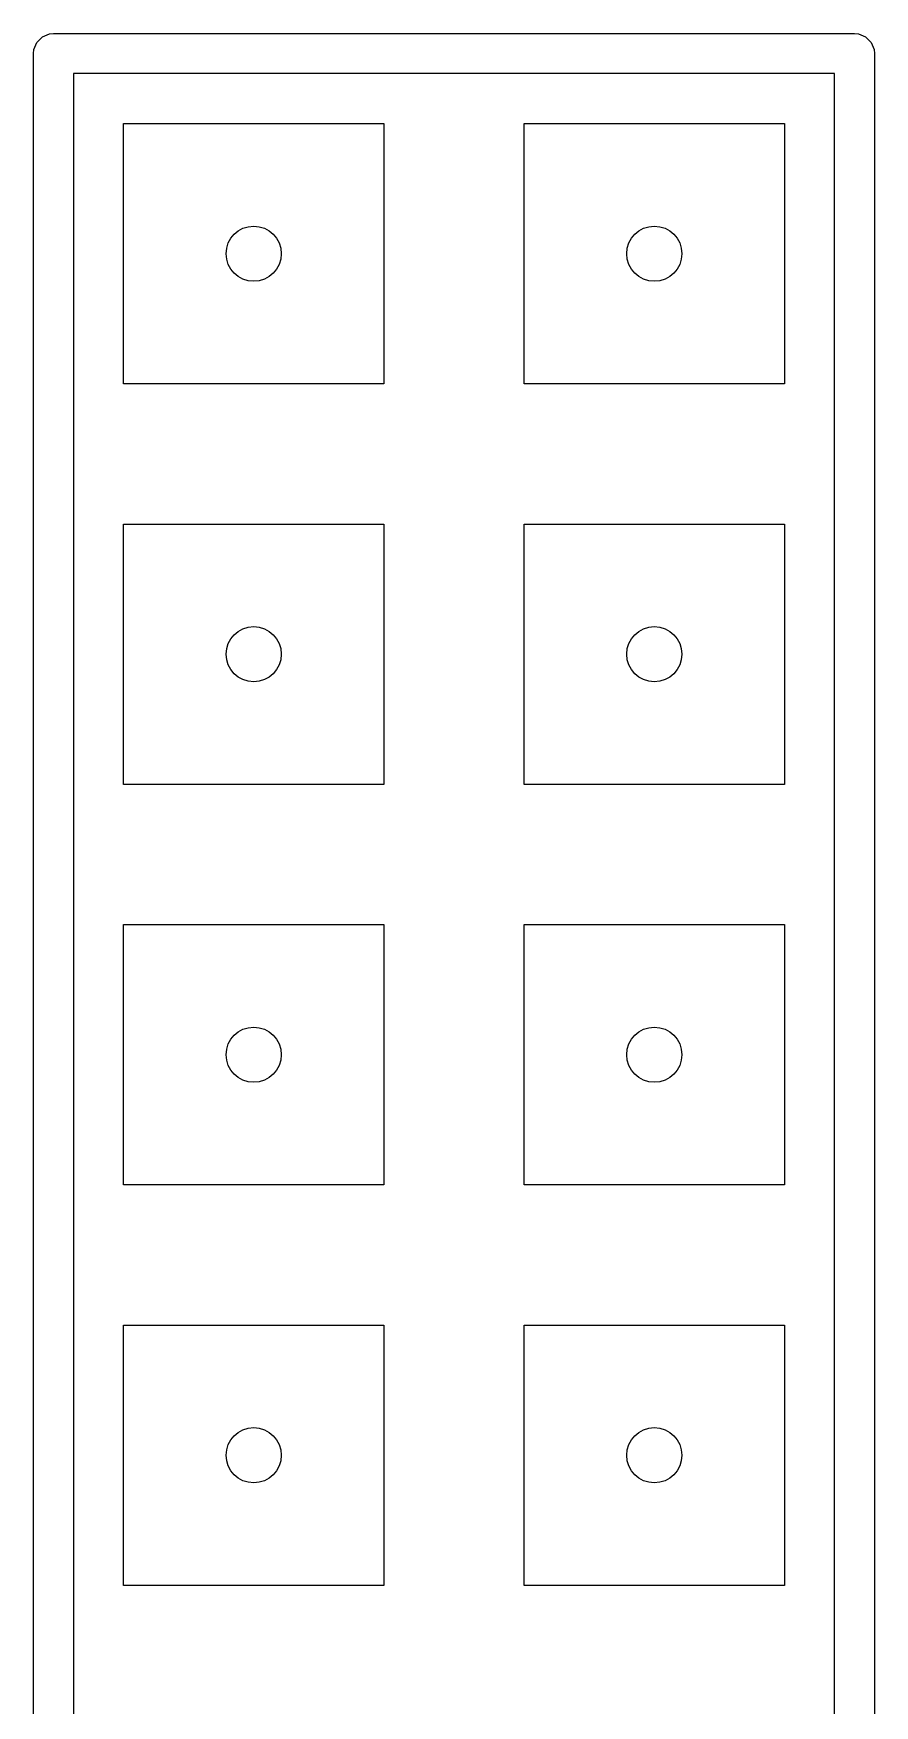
# Model space of a CAD drawing. Extents: x -4.27 to -3.21, y 5.41 to 6.94.
# Drawn here: x -4.275 to -4.065, y 6.1225 to 6.54 of the extents above; entities that cross this region are included whole.
import ezdxf

# ---------------------------------------------------------------- set-up
doc = ezdxf.new("R2010")
doc.units = 0
doc.header["$MEASUREMENT"] = 0
doc.layers.add('BLACK', color=7, linetype='CONTINUOUS')

msp = doc.modelspace()

# ---------------------------------------------------------------- linework, layer by layer
at = {"layer": 'BLACK', "linetype": 'CONTINUOUS'}
for p, q in [((-4.27416, 6.53778), (-4.27278, 6.53916)), ((-4.27278, 6.53916), (-4.27098, 6.5399)), ((-4.27098, 6.5399), (-4.27, 6.54)), ((-4.27, 6.54), (-4.07, 6.54)), ((-4.07, 6.54), (-4.06902, 6.5399)), ((-4.06902, 6.5399), (-4.06722, 6.53916)), ((-4.06722, 6.53916), (-4.06584, 6.53778)), ((-4.275, 6.535), (-4.2749, 6.53598)), ((-4.275, 6.435), (-4.275, 6.535)), ((-4.2749, 6.53598), (-4.27416, 6.53778)), ((-4.06584, 6.53778), (-4.0651, 6.53598)), ((-4.0651, 6.53598), (-4.065, 6.535)), ((-4.065, 6.535), (-4.065, 6.435)), ((-4.265, 6.53), (-4.265, 6.435)), ((-4.075, 6.53), (-4.265, 6.53)), ((-4.075, 6.435), (-4.075, 6.53)), ((-4.2525, 6.4525), (-4.2525, 6.5175)), ((-4.2525, 6.5175), (-4.1875, 6.5175)), ((-4.1875, 6.5175), (-4.1875, 6.4525)), ((-4.1525, 6.4525), (-4.1525, 6.5175)), ((-4.1525, 6.5175), (-4.0875, 6.5175)), ((-4.0875, 6.5175), (-4.0875, 6.4525)), ((-4.1875, 6.4525), (-4.2525, 6.4525)), ((-4.0875, 6.4525), (-4.1525, 6.4525)), ((-4.275, 6.335), (-4.275, 6.435)), ((-4.265, 6.435), (-4.265, 6.335)), ((-4.075, 6.335), (-4.075, 6.435)), ((-4.065, 6.435), (-4.065, 6.335)), ((-4.2525, 6.3525), (-4.2525, 6.4175)), ((-4.2525, 6.4175), (-4.1875, 6.4175)), ((-4.1875, 6.4175), (-4.1875, 6.3525)), ((-4.1525, 6.3525), (-4.1525, 6.4175)), ((-4.1525, 6.4175), (-4.0875, 6.4175)), ((-4.0875, 6.4175), (-4.0875, 6.3525)), ((-4.1875, 6.3525), (-4.2525, 6.3525)), ((-4.0875, 6.3525), (-4.1525, 6.3525)), ((-4.275, 6.285), (-4.275, 6.335)), ((-4.265, 6.335), (-4.265, 6.285)), ((-4.075, 6.235), (-4.075, 6.335)), ((-4.065, 6.335), (-4.065, 6.235)), ((-4.2525, 6.2525), (-4.2525, 6.3175)), ((-4.2525, 6.3175), (-4.1875, 6.3175)), ((-4.1875, 6.3175), (-4.1875, 6.2525)), ((-4.1525, 6.2525), (-4.1525, 6.3175)), ((-4.1525, 6.3175), (-4.0875, 6.3175)), ((-4.0875, 6.3175), (-4.0875, 6.2525)), ((-4.275, 6.085), (-4.275, 6.285)), ((-4.265, 6.285), (-4.265, 6.085)), ((-4.1875, 6.2525), (-4.2525, 6.2525)), ((-4.0875, 6.2525), (-4.1525, 6.2525)), ((-4.075, 6.135), (-4.075, 6.235)), ((-4.065, 6.235), (-4.065, 6.135)), ((-4.2525, 6.1525), (-4.2525, 6.2175)), ((-4.2525, 6.2175), (-4.1875, 6.2175)), ((-4.1875, 6.2175), (-4.1875, 6.1525)), ((-4.1525, 6.1525), (-4.1525, 6.2175)), ((-4.1525, 6.2175), (-4.0875, 6.2175)), ((-4.0875, 6.2175), (-4.0875, 6.1525)), ((-4.1875, 6.1525), (-4.2525, 6.1525)), ((-4.0875, 6.1525), (-4.1525, 6.1525)), ((-4.075, 5.84), (-4.075, 6.135)), ((-4.065, 6.135), (-4.065, 5.835))]:
    msp.add_line(p, q, dxfattribs=at)
at = {"layer": 'BLACK'}
for centre in [(-4.22, 6.485), (-4.12, 6.485), (-4.22, 6.385), (-4.12, 6.385), (-4.22, 6.285), (-4.12, 6.285), (-4.22, 6.185), (-4.12, 6.185)]:
    msp.add_circle(centre, 0.00689, dxfattribs=at)
at = {"layer": 'WHITE'}
for centre in [(-4.22, 6.485), (-4.12, 6.485), (-4.22, 6.385), (-4.12, 6.385), (-4.22, 6.285), (-4.12, 6.285), (-4.22, 6.185), (-4.12, 6.185)]:
    msp.add_circle(centre, 0.00689, dxfattribs=at)

doc.saveas('drawing.dxf')
